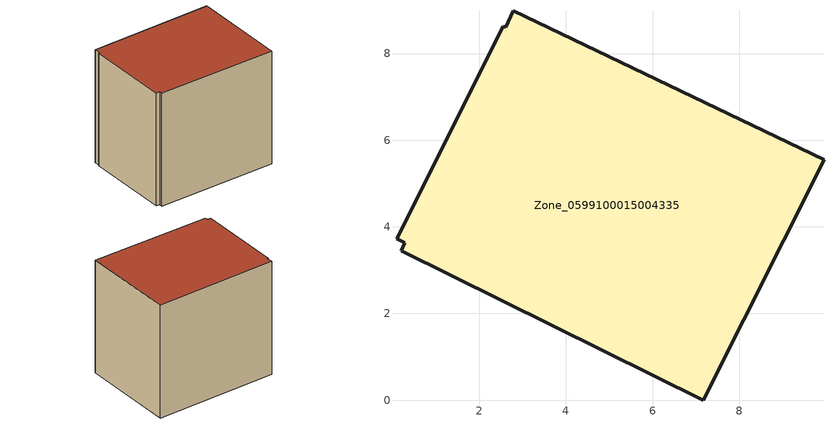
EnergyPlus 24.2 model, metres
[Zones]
Zone_0599100015004335
 floor ground (C_G): 2.56,8.63 2.61,8.61 2.78,8.98 9.96,5.55 7.17,0 0.2,3.45 0.28,3.63 0.09,3.73 z1.11
 wall outside (C_F): 9.96,5.55 2.78,8.98 2.61,8.61 2.56,8.63 0.09,3.73 0.28,3.63 0.2,3.45 7.17,0 9.96,5.55 z1.11:8.54
 roof outside (C_R): 2.61,8.61 2.56,8.63 0.09,3.73 0.28,3.63 0.2,3.45 7.17,0 9.96,5.55 2.78,8.98 z8.54
[BUILDING]
Pand.0599100015004335: North Axis=0; Terrain=City; Loads Convergence Tolerance Value=0.04; Temperature Convergence Tolerance Value=0.4; Solar Distribution=FullExterior; Maximum Number of Warmup Days=25; Minimum Number of Warmup Days=1
[Site:Location]
Rotterdam.The.Hague.AP_ZH_NLD Design_Conditions: Latitude=51.96; Longitude=4.45; Time Zone=1; Elevation=-4.5
[SITE:GROUNDTEMPERATURE:BUILDINGSURFACE]
18, 18, 18, 18, 18, 18, 18, 18, 18, 18, 18, 18
[MATERIAL] Thermal Absorptance=0.9; Solar Absorptance=0.7; Visible Absorptance=0.7
Name | Roughness | Thickness | Conductivity | Density | Specific Heat
G.TI.1946-1964 | MediumSmooth | 0.15 | 1 | 540 | 1210
F.TI.1946-1964 | Rough | 0.3 | 0.857143 | 1920 | 840
R.TI.1946-1964 | MediumRough | 0.2 | 0.277778 | 1500 | 1000
[CONSTRUCTION]
C_G: G.TI.1946-1964
C_F: F.TI.1946-1964
C_R: R.TI.1946-1964
[ZONE]
Zone_0599100015004335: Type=1; Multiplier=1; Ceiling Height=Autocalculate; Volume=Autocalculate; Floor Area=autocalculate; Part of Total Floor Area=Yes
[ZONEINFILTRATION:DESIGNFLOWRATE]
Infil_Zone_0599100015004335: Zone or ZoneList or Space or SpaceList=Zone_0599100015004335; Schedule=AlwaysOn; Design Flow Rate Calculation Method=Flow/Area; Flow Rate per Floor Area=0.003; Constant Term Coefficient=1; Temperature Term Coefficient=0; Velocity Term Coefficient=0; Velocity Squared Term Coefficient=0
[HVACTEMPLATE:ZONE:IDEALLOADSAIRSYSTEM]
Zone_0599100015004335: Maximum Heating Supply Air Temperature=50; Minimum Cooling Supply Air Temperature=13; Maximum Heating Supply Air Humidity Ratio=0.0156; Minimum Cooling Supply Air Humidity Ratio=0.0077; Heating Limit=NoLimit; Cooling Limit=NoLimit; Dehumidification Control Type=ConstantSensibleHeatRatio; Cooling Sensible Heat Ratio=0.7; Dehumidification Setpoint=60; Humidification Control Type=None; Humidification Setpoint=30; Outdoor Air Method=None; Outdoor Air Flow Rate per Person=0.00944; Outdoor Air Flow Rate per Zone Floor Area=0; Outdoor Air Flow Rate per Zone=0; Demand Controlled Ventilation Type=None; Outdoor Air Economizer Type=NoEconomizer; Heat Recovery Type=None; Sensible Heat Recovery Effectiveness=0.7; Latent Heat Recovery Effectiveness=0.65
[ZONECONTROL:THERMOSTAT]
ThermostatControl_Zone_0599100015004335: Zone or ZoneList=Zone_0599100015004335; Control Type Schedule=DualSetpointControlType; Control 1=Thermostat_Zone_0599100015004335; Temperature Difference Between Cutout And Setpoint=0
[THERMOSTATSETPOINT:DUALSETPOINT]
Thermostat_Zone_0599100015004335: Heating Setpoint Temperature Schedule=HeatingSetpoint_Zone_0599100015004335; Cooling Setpoint Temperature Schedule=CoolingSetpoint_Zone_0599100015004335
[SCHEDULE:COMPACT]
HeatingSetpoint_Zone_0599100015004335: Through: 12/31, For: AllDays, Until: 24:00, 21
CoolingSetpoint_Zone_0599100015004335: Through: 12/31, For: AllDays, Until: 24:00, 24
DualSetpointControlType: Through: 12/31, For: AllDays, Until: 24:00, 4
AlwaysOn: Through: 12/31, For: AllDays, Until: 24:00, 1
